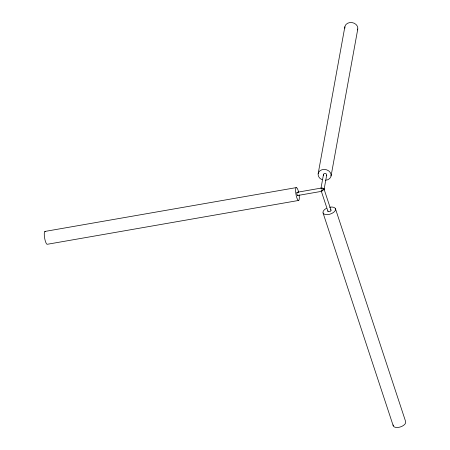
<?xml version="1.0" encoding="UTF-8"?>
<svg xmlns="http://www.w3.org/2000/svg" width="450" height="450" viewBox="0 0 450 450"><rect width="100%" height="100%" fill="white"/><g stroke="black" fill="none" stroke-linecap="round" stroke-linejoin="round"><path stroke-width="0.67" d="M318.15 173.745L344.852 26.826M320.963 188.398L323.511 174.369M324 189.917L326.666 175.23M331.082 175.939L357.784 29.019M44.871 231.446L296.196 187.622M297.017 192.302L321.469 188.038M297.636 195.514L321.407 191.368M298.727 200.436L47.402 244.26A6.559 1.524 80.1 0 1 44.595 237.887A6.559 1.524 80.1 0 1 45.276 231.441M335.436 208.688L405.619 421.515A6.559 3.409 -18.3 0 1 399.892 427.101A6.559 3.409 -18.3 0 1 393.126 424.946M323.961 188.837L330.981 210.122M321.159 190.727L327.96 211.348M323.061 213.007L393.244 425.841M299.126 194.844A6.559 1.524 80.1 0 1 297.591 199.597A6.559 1.524 80.1 0 1 295.689 188.803A6.559 1.524 80.1 0 1 298.733 192.6M322.104 179.696A6.559 5.389 10.3 0 1 319.821 170.888A6.559 5.389 10.3 0 1 330.412 172.688A6.559 5.389 10.3 0 1 325.451 180.264M344.846 28.243A6.559 5.389 10.3 0 1 351.906 22.562A6.559 5.389 10.3 0 1 357.531 29.931M329.619 207.231A6.559 3.409 -18.3 0 1 335.053 210.893A6.559 3.409 -18.3 0 1 324.911 214.431A6.559 3.409 -18.3 0 1 326.413 208.35M297.771 195.204A1.637 0.383 80.1 0 1 296.972 194.102A1.637 0.383 80.1 0 1 297.231 192.42M322.549 191.014A1.637 0.383 80.1 0 1 322.065 189.506A1.637 0.383 80.1 0 1 322.065 188.027M323.792 188.668A1.637 0.849 -18.3 0 1 323.46 189.894A1.637 0.849 -18.3 0 1 321.379 190.35M330.548 209.835A1.637 0.849 -18.3 0 1 329.934 211.472A1.637 0.849 -18.3 0 1 327.932 210.898M321.255 188.477A1.637 1.35 10.3 0 1 323.027 188.269A1.637 1.35 10.3 0 1 324.051 189.568M323.685 175.41A1.637 1.35 10.3 0 1 325.074 173.441A1.637 1.35 10.3 0 1 326.509 175.545"/></g></svg>
